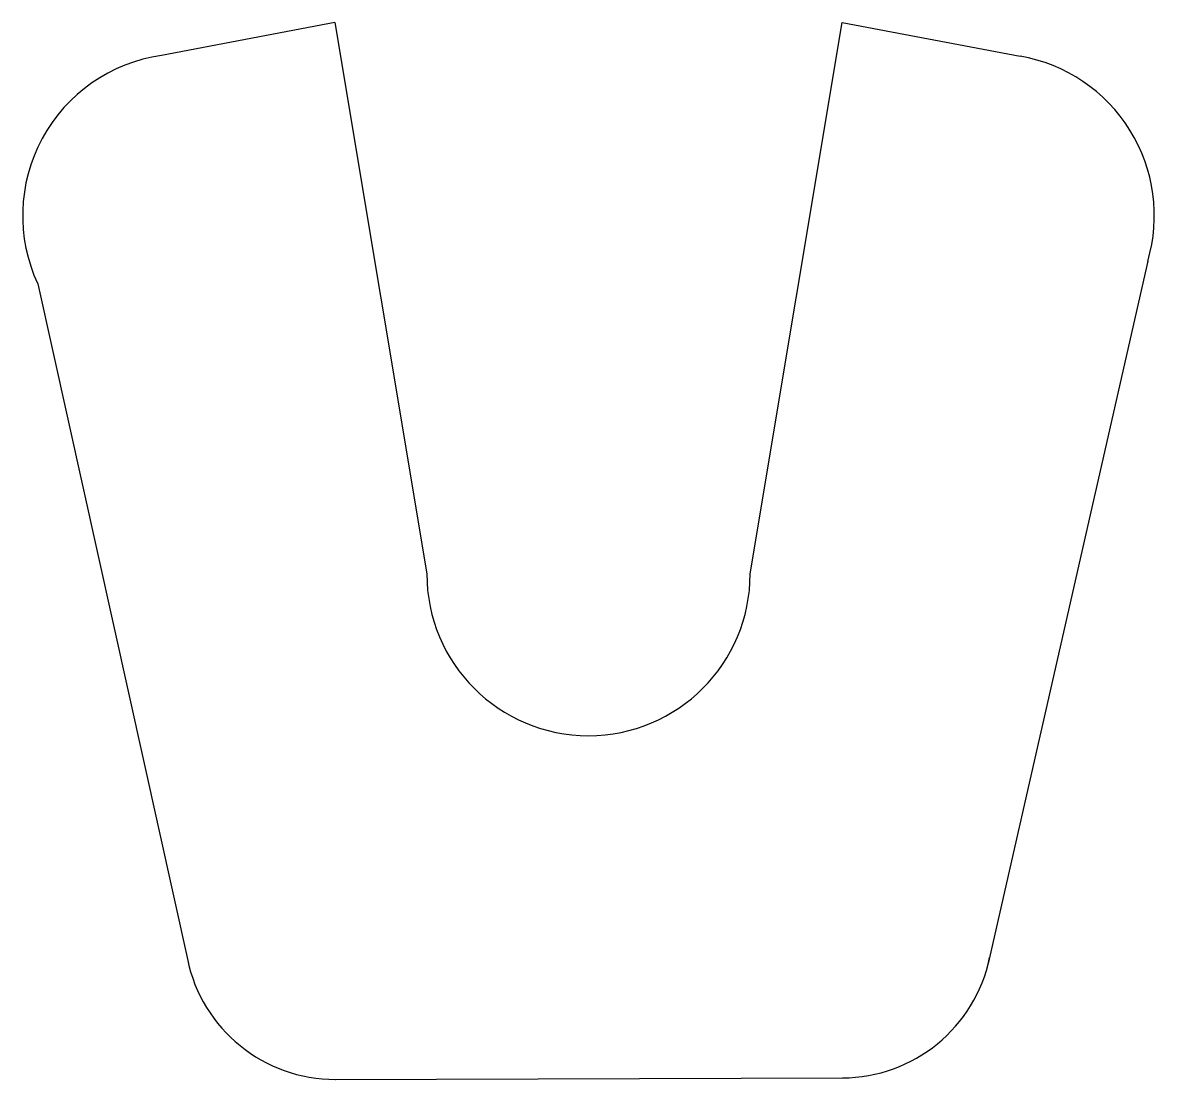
# Model space of a CAD drawing. Header units: inches. Extents: x -4.74 to 1.42, y 5.55 to 11.3.
import ezdxf

# ---------------------------------------------------------------- set-up
doc = ezdxf.new("R2010")
doc.units = ezdxf.units.IN
doc.header["$MEASUREMENT"] = 0

msp = doc.modelspace()

# ---------------------------------------------------------------- linework, layer by layer
for p, q in [((-3.0353, 11.3029), (-3.98, 11.124)), ((-3.0353, 11.3029), (-2.5353, 8.3029)), ((-0.7753, 8.3029), (-0.2753, 11.3029)), ((-0.2753, 11.3029), (0.6946, 11.12)), ((1.3888, 10.0041), (0.5205, 6.1829)), ((-4.6529, 9.8814), (-3.833, 6.1829)), ((-3.0341, 5.5529), (-0.2735, 5.561))]:
    msp.add_line(p, q)
for centre, radius, start, end in [((-3.8553, 10.2529), 0.88, 98.14793, 205.0005), ((0.5447, 10.2529), 0.88, 343.57545, 80.19746), ((-1.6553, 8.3029), 0.88, 180, 0), ((-3.0353, 6.3729), 0.82, 191.60289, 270.25532), ((-0.2753, 6.381), 0.82, 270.12288, 348.37082)]:
    msp.add_arc(centre, radius, start, end)

doc.saveas('drawing.dxf')
